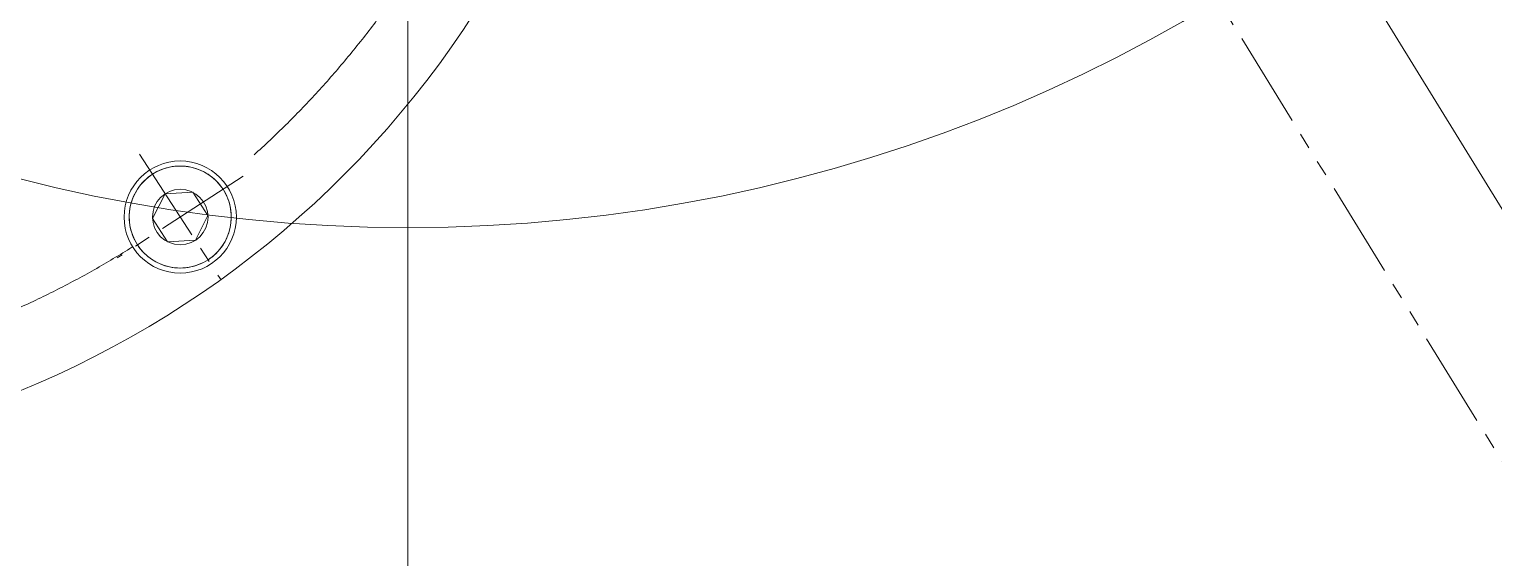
# Model space of a CAD drawing. Header units: millimetres. Extents: x 2 to 671028, y -1 to 511258.
# Drawn here: x 100470 to 105110, y 387091 to 388766 of the extents above; entities that cross this region are included whole.
import ezdxf

# ---------------------------------------------------------------- set-up
doc = ezdxf.new("R2010")
doc.units = ezdxf.units.MM
doc.header["$LTSCALE"] = 25.4
for name, pattern in [('ACAD_ISO02W100', [15, 12, -3]), ('CENTER', [50.8, 31.75, -6.35, 6.35, -6.35]), ('双点画线', [22, 12, -2, 2, -2, 2, -2]), ('点画线', [18, 12, -2, 2, -2]), ('虚线', [2, 1, -1])]:
    doc.linetypes.add(name, pattern=pattern)
for name, color, linetype, lineweight in [('CAXA1', 5, 'CENTER', 5), ('中心线层', 5, 'CENTER', 5), ('细实线层', 7, 'Continuous', 5), ('虚线层', 6, 'ACAD_ISO02W100', 5)]:
    doc.layers.add(name, color=color, linetype=linetype, lineweight=lineweight)

msp = doc.modelspace()

# ---------------------------------------------------------------- linework, layer by layer
at = {"color": 7, "lineweight": 5}
for p, q in [((100840.08, 388291.35), (100833.94, 388285.53)), ((100846.51, 388296.85), (100840.08, 388291.35)), ((100853.23, 388302), (100846.51, 388296.85)), ((100860.2, 388306.8), (100853.23, 388302)), ((100867.42, 388311.22), (100860.2, 388306.8)), ((100860.2, 388306.8), (100860.2, 388306.8)), ((100874.86, 388315.26), (100867.42, 388311.22)), ((100882.5, 388318.9), (100874.86, 388315.26)), ((100890.32, 388322.14), (100882.5, 388318.9)), ((100898.3, 388324.97), (100890.32, 388322.14)), ((100906.41, 388327.37), (100898.3, 388324.97)), ((100914.64, 388329.35), (100906.41, 388327.37)), ((100922.97, 388330.89), (100914.64, 388329.35)), ((100931.36, 388331.99), (100922.97, 388330.89)), ((100939.8, 388332.66), (100931.36, 388331.99)), ((100948.26, 388332.88), (100939.8, 388332.66)), ((100956.72, 388332.66), (100948.26, 388332.88)), ((100965.16, 388331.99), (100956.72, 388332.66)), ((100973.55, 388330.89), (100965.16, 388331.99)), ((100981.87, 388329.35), (100973.55, 388330.89)), ((100990.1, 388327.37), (100981.87, 388329.35)), ((100998.22, 388324.97), (100990.1, 388327.37)), ((101006.19, 388322.14), (100998.22, 388324.97)), ((101014.01, 388318.9), (101006.19, 388322.14)), ((101021.65, 388315.26), (101014.01, 388318.9)), ((101029.09, 388311.22), (101021.65, 388315.26)), ((101036.31, 388306.8), (101029.09, 388311.22)), ((101043.28, 388302), (101036.31, 388306.8)), ((101050, 388296.85), (101043.28, 388302)), ((101056.44, 388291.35), (101050, 388296.85)), ((101062.58, 388285.53), (101056.44, 388291.35)), ((100804.21, 388244.6), (100800.56, 388236.96)), ((100808.25, 388252.04), (100804.21, 388244.6)), ((100812.67, 388259.26), (100808.25, 388252.04)), ((100817.46, 388266.23), (100812.67, 388259.26)), ((100822.61, 388272.95), (100817.46, 388266.23)), ((100828.11, 388279.39), (100822.61, 388272.95)), ((100833.94, 388285.53), (100828.11, 388279.39)), ((100900.34, 388245), (100860.39, 388166.6)), ((100900.34, 388245), (100988.2, 388249.61)), ((100988.2, 388249.61), (101036.12, 388175.81)), ((101068.4, 388279.39), (101062.58, 388285.53)), ((101073.9, 388272.95), (101068.4, 388279.39)), ((101079.05, 388266.23), (101073.9, 388272.95)), ((101083.85, 388259.26), (101079.05, 388266.23)), ((101088.27, 388252.04), (101083.85, 388259.26)), ((101083.85, 388259.26), (101083.85, 388259.26)), ((101092.31, 388244.6), (101088.27, 388252.04)), ((101095.95, 388236.96), (101092.31, 388244.6)), ((100788.58, 388196.5), (100787.47, 388188.11)), ((100790.12, 388204.82), (100788.58, 388196.5)), ((100792.09, 388213.05), (100790.12, 388204.82)), ((100794.5, 388221.17), (100792.09, 388213.05)), ((100797.32, 388229.14), (100794.5, 388221.17)), ((100800.56, 388236.96), (100797.32, 388229.14)), ((101099.19, 388229.14), (101095.95, 388236.96)), ((101102.02, 388221.17), (101099.19, 388229.14)), ((101104.42, 388213.05), (101102.02, 388221.17)), ((101106.39, 388204.82), (101104.42, 388213.05)), ((101107.94, 388196.5), (101106.39, 388204.82)), ((101109.04, 388188.11), (101107.94, 388196.5)), ((100786.81, 388179.67), (100786.59, 388171.21)), ((100786.59, 388171.21), (100786.81, 388162.75)), ((100787.47, 388188.11), (100786.81, 388179.67)), ((100786.81, 388162.75), (100787.47, 388154.31)), ((100787.47, 388154.31), (100788.58, 388145.92)), ((100860.39, 388166.6), (100908.31, 388092.81)), ((100996.18, 388097.41), (101036.12, 388175.81)), ((101107.94, 388145.92), (101109.04, 388154.31)), ((101109.71, 388179.67), (101109.04, 388188.11)), ((101109.04, 388154.31), (101109.71, 388162.75)), ((101109.93, 388171.21), (101109.71, 388179.67)), ((101109.71, 388162.75), (101109.93, 388171.21)), ((100788.58, 388145.92), (100790.12, 388137.59)), ((100790.12, 388137.59), (100792.09, 388129.36)), ((100792.09, 388129.36), (100794.5, 388121.25)), ((100794.5, 388121.25), (100797.32, 388113.27)), ((100797.32, 388113.27), (100800.56, 388105.45)), ((100800.56, 388105.45), (100804.21, 388097.81)), ((101092.31, 388097.81), (101095.95, 388105.45)), ((101095.95, 388105.45), (101099.19, 388113.27)), ((101099.19, 388113.27), (101102.02, 388121.25)), ((101102.02, 388121.25), (101104.42, 388129.36)), ((101104.42, 388129.36), (101106.39, 388137.59)), ((101106.39, 388137.59), (101107.94, 388145.92)), ((100804.21, 388097.81), (100808.25, 388090.37)), ((100808.25, 388090.37), (100812.67, 388083.15)), ((100812.67, 388083.15), (100812.67, 388083.15)), ((100812.67, 388083.15), (100817.46, 388076.18)), ((100817.46, 388076.18), (100822.61, 388069.46)), ((100822.61, 388069.46), (100828.11, 388063.03)), ((100828.11, 388063.03), (100833.94, 388056.89)), ((100833.94, 388056.89), (100840.08, 388051.06)), ((100996.18, 388097.41), (100908.31, 388092.81)), ((100996.18, 388097.41), (100908.31, 388092.81)), ((101056.44, 388051.06), (101062.58, 388056.89)), ((101062.58, 388056.89), (101068.4, 388063.03)), ((101068.4, 388063.03), (101073.9, 388069.46)), ((101073.9, 388069.46), (101079.05, 388076.18)), ((101079.05, 388076.18), (101083.85, 388083.15)), ((101083.85, 388083.15), (101088.27, 388090.37)), ((101088.27, 388090.37), (101092.31, 388097.81)), ((100840.08, 388051.06), (100846.51, 388045.57)), ((100846.51, 388045.57), (100853.23, 388040.41)), ((100853.23, 388040.41), (100860.2, 388035.62)), ((100860.2, 388035.62), (100867.42, 388031.2)), ((100867.42, 388031.2), (100874.86, 388027.16)), ((100874.86, 388027.16), (100882.5, 388023.51)), ((100882.5, 388023.51), (100890.32, 388020.27)), ((100890.32, 388020.27), (100898.3, 388017.45)), ((100898.3, 388017.45), (100906.41, 388015.04)), ((100906.41, 388015.04), (100914.64, 388013.07)), ((100914.64, 388013.07), (100922.97, 388011.53)), ((100922.97, 388011.53), (100931.36, 388010.42)), ((100931.36, 388010.42), (100939.8, 388009.76)), ((100939.8, 388009.76), (100948.26, 388009.54)), ((100948.26, 388009.54), (100956.72, 388009.76)), ((100956.72, 388009.76), (100965.16, 388010.42)), ((100965.16, 388010.42), (100973.55, 388011.53)), ((100973.55, 388011.53), (100981.87, 388013.07)), ((100981.87, 388013.07), (100990.1, 388015.04)), ((100990.1, 388015.04), (100998.22, 388017.45)), ((100998.22, 388017.45), (101006.19, 388020.27)), ((101006.19, 388020.27), (101014.01, 388023.51)), ((101014.01, 388023.51), (101021.65, 388027.16)), ((101021.65, 388027.16), (101029.09, 388031.2)), ((101029.09, 388031.2), (101036.31, 388035.62)), ((101036.31, 388035.62), (101043.28, 388040.41)), ((101043.28, 388040.41), (101050, 388045.57)), ((101050, 388045.57), (101056.44, 388051.06))]:
    msp.add_line(p, q, dxfattribs=at)
for centre, radius in [((101669.37, 393069.67), 9811.04), ((101669.37, 393069.67), 4931.97), ((100948.26, 388171.21), 177.8), ((100948.26, 388171.21), 87.99)]:
    msp.add_circle(centre, radius, dxfattribs=at)
for centre, radius, start, end in [((101675.99, 399420.56), 14795.5, 301.355793, 238.585014), ((101662.52, 399420.56), 13868.4, 303.508424, 236.55604), ((101669.37, 393070.56), 7366, 148.668749, 31.333257), ((99261.56, 390500.04), 3111.5, 108.81915, 344.85414), ((100948.26, 388171.21), 161.67, 123, 303), ((100948.26, 388171.21), 161.67, 303, 123)]:
    msp.add_arc(centre, radius, start, end, dxfattribs=at)
msp.add_open_spline([(112198.54, 409943.18), (111307.25, 410897.4), (109271.06, 412607.28), (105648.39, 414323.43), (101648.95, 415013.23), (97577.24, 414596.34), (93714.41, 413143.87), (90329.11, 410718.76), (87667.7, 407468.21), (85926.41, 403609.88), (85198.88, 399395.79), (85693.17, 395116.68), (87239.87, 391073.05), (89811.1, 387548.46), (93226.13, 384790.06), (97266.86, 383002.31), (101660.41, 382303.54), (106112, 382788.56), (110316.2, 384409.21), (113975.45, 387087.71), (116841.92, 390638.1), (118700.96, 394836.93), (119165.43, 397877.96), (119207.73, 399400.36)], degree=3, knots=[0, 0, 0, 0, 6187.6660257, 12450.3554582, 18783.7763803, 25175.5539804, 31622.0656792, 38124.7135948, 44683.2378582, 51298.5509218, 57973.8707278, 64697.0192939, 71462.7486572, 78273.5017955, 85129.2788968, 92030.0801453, 98977.2858434, 105969.7011519, 113006.6229991, 120087.9511857, 127214.4959448, 134386.4928487, 141603.6632662, 141603.6632662, 141603.6632662, 141603.6632662], dxfattribs=at)
at = {"layer": 'CAXA1', "linetype": 'CENTER', "lineweight": 5, "ltscale": 3}
for p, q in [((101669.26, 412548.11), (101669.26, 383448.89)), ((104082.34, 389908.59), (108611.3, 382549.62))]:
    msp.add_line(p, q, dxfattribs=at)
for centre, radius in [((101675.99, 399420.56), 14351), ((101675.99, 399420.56), 13716), ((99256.26, 390513.86), 2882.9)]:
    msp.add_circle(centre, radius, dxfattribs=at)
msp.add_arc((101669.37, 393070.56), 6921.5, 148.669255, 31.33338, dxfattribs=at)
at = {"layer": '中心线层', "color": 7, "linetype": '点画线', "lineweight": 5}
for p, q in [((100818.7, 388370.7), (101077.81, 387971.71)), ((101147.75, 388300.76), (100748.76, 388041.65))]:
    msp.add_line(p, q, dxfattribs=at)
at = {"layer": '细实线层', "color": 7, "linetype": '双点画线', "lineweight": 5}
msp.add_line((103725.42, 389688.93), (107410.92, 383700.46), dxfattribs=at)
at = {"layer": '虚线层', "color": 7, "linetype": '虚线', "lineweight": 5}
msp.add_arc((101662.52, 399420.56), 13868.4, 236.55604, 303.508424, dxfattribs=at)

doc.saveas('drawing.dxf')
